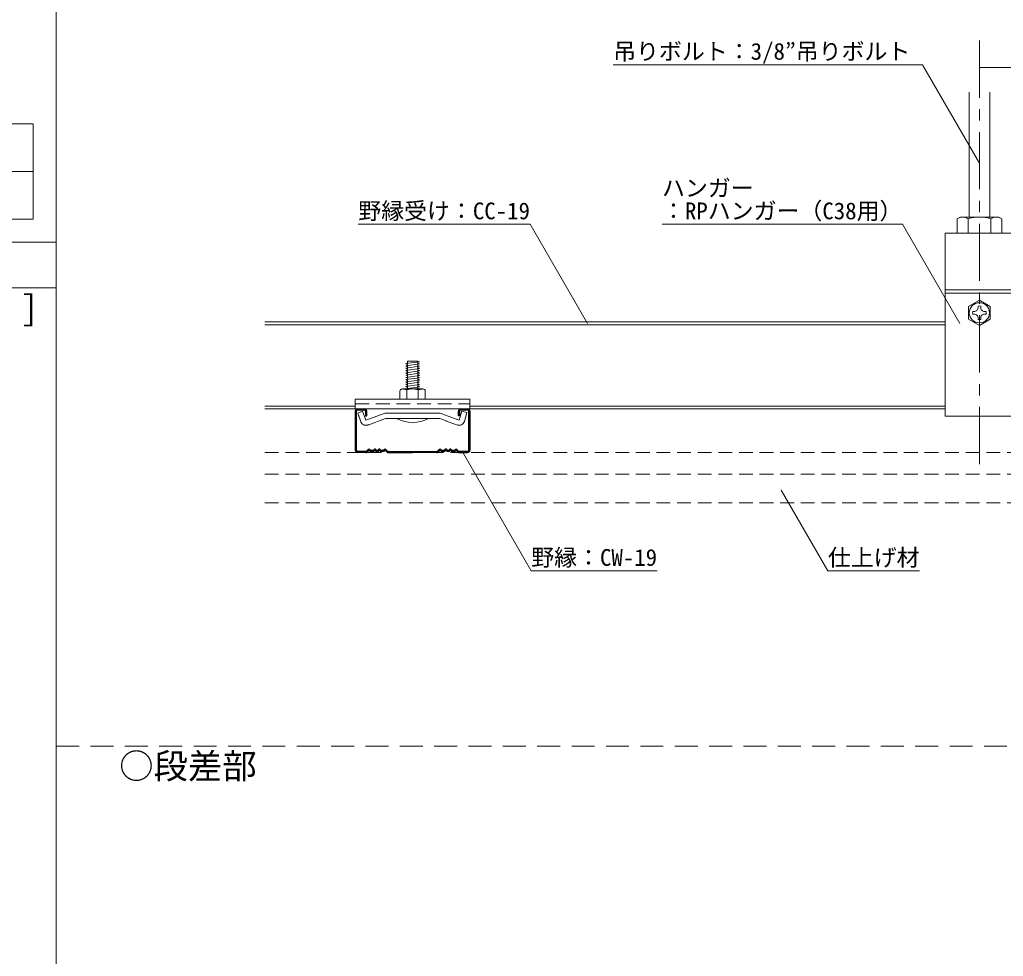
# Model space of a CAD drawing. Units: millimetres on the paper, enlarged 30 times, with parts at other scales. Extents: x -5790 to 5910, y -4184 to 4114.
# Drawn here: x 1987 to 4563, y -1687 to 767 of the extents above; entities that cross this region are included whole.
import ezdxf
from ezdxf.enums import TextEntityAlignment as Align

# ---------------------------------------------------------------- set-up
doc = ezdxf.new("R2010")
doc.units = ezdxf.units.MM
doc.header["$LTSCALE"] = 30
for name, pattern in [('CHAIN1', [8, 5, -1, 1, -1]), ('DASHED1', [1.8, 1.2, -0.6]), ('DASHED2', [3, 2, -1])]:
    doc.linetypes.add(name, pattern=pattern)
for name, color, linetype, lineweight in [('1-0_中心線', 4, 'CHAIN1', 9), ('1-1_吊り材', 7, 'Continuous', 18), ('1-2_野縁受け', 3, 'Continuous', 18), ('1-3_野縁', 2, 'Continuous', 25), ('1-5_寸法', 4, 'Continuous', 9), ('1-6_文字', 7, 'Continuous', 18), ('1-A_クリップ', 7, 'Continuous', 18), ('1-B_ビス', 3, 'Continuous', 18), ('1-C_パネル', 7, 'DASHED1', 18), ('4-6_文字', 7, 'Continuous', 18), ('F-2', 3, 'Continuous', 18), ('F-6_文字', 7, 'Continuous', 18)]:
    doc.layers.add(name, color=color, linetype=linetype, lineweight=lineweight)
doc.styles.add('ＭＳ ゴシック', font='')
doc.styles.get('ＭＳ ゴシック').set_extended_font_data('MS Gothic')

msp = doc.modelspace()

# ---------------------------------------------------------------- linework, layer by layer
at = {"layer": '1-0_中心線'}
msp.add_line((4500.8, 712.28), (4500.8, -397.78), dxfattribs=at)
at = {"layer": '1-1_吊り材'}
for p, q in [((4473.8, 576.74), (4473.8, 249.72)), ((4527.8, 576.74), (4527.8, 249.72)), ((4449.87, 249.72), (4442, 245.17)), ((4442, 207.72), (4442, 245.17)), ((4449.87, 249.72), (4551.72, 249.72)), ((4471.4, 207.72), (4471.4, 245.17)), ((4530.2, 207.72), (4530.2, 245.17)), ((4551.72, 249.72), (4559.6, 245.17)), ((4559.6, 207.72), (4559.6, 245.17)), ((4410.8, -272.28), (4410.8, 207.72)), ((4442, 207.72), (4559.6, 207.72)), ((4410.8, 58.92), (4590.8, 58.92)), ((4410.8, 50.62), (4590.8, 50.62)), ((4590.8, -272.28), (4410.8, -272.28))]:
    msp.add_line(p, q, dxfattribs=at)
at = {"layer": '1-1_吊り材', "color": 4, "lineweight": 9}
for p, q in [((4500.51, 31.92), (4471.93, 15.42)), ((4500.51, 31.92), (4529.09, 15.42)), ((4471.93, 15.42), (4471.93, -17.58)), ((4482.87, 2.52), (4486.4, 2.52)), ((4496.91, 16.55), (4496.91, 13.22)), ((4504.11, 16.55), (4504.11, 11.66)), ((4504.11, 16.55), (4504.11, 13.22)), ((4518.14, 2.52), (4514.62, 2.52)), ((4529.09, 15.42), (4529.09, -17.58)), ((4500.51, -34.08), (4471.93, -17.58)), ((4482.87, -4.68), (4486.4, -4.68)), ((4496.91, -18.72), (4496.91, -15.38)), ((4500.51, -34.08), (4529.09, -17.58)), ((4504.11, -18.72), (4504.11, -13.83)), ((4504.11, -18.72), (4504.11, -15.38)), ((4518.14, -4.68), (4514.62, -4.68))]:
    msp.add_line(p, q, dxfattribs=at)
at = {"layer": '1-1_吊り材'}
msp.add_lwpolyline([(4410.8, 207.72), (4590.8, 207.72), (4590.8, -272.28)], dxfattribs=at)
at = {"layer": '1-1_吊り材', "color": 4, "lineweight": 9}
msp.add_circle((4500.51, -1.08), 26.4, dxfattribs=at)
at = {"layer": '1-1_吊り材'}
for centre, radius, start, end in [((4461.21, 209.09), 40.88, 96.34294, 118.04132), ((4455.7, 220.46), 29.27, 57.57118, 88.04459), ((4500.8, 152.42), 97.3, 72.41205, 107.58797), ((4545.9, 220.46), 29.27, 91.95543, 122.42883), ((4540.38, 209.09), 40.88, 61.95869, 83.65707)]:
    msp.add_arc(centre, radius, start, end, dxfattribs=at)
at = {"layer": '1-1_吊り材', "color": 4, "lineweight": 9}
for centre, radius, start, end in [((4500.51, -1.08), 18, 168.46304, 191.51331), ((4487.35, 12.1), 9.63, 264.363, 6.67345), ((4500.51, -1.08), 18, 78.46304, 101.53696), ((4513.67, 12.1), 9.63, 173.32655, 275.637), ((4500.51, -1.08), 18, 348.48669, 11.53696), ((4487.35, -14.26), 9.63, 353.32655, 95.637), ((4500.51, -1.08), 18, 258.46304, 281.53696), ((4513.67, -14.26), 9.63, 84.363, 186.67345)]:
    msp.add_arc(centre, radius, start, end, dxfattribs=at)
at = {"layer": '1-2_野縁受け'}
for p, q in [((2629.02, -25.08), (4410.8, -25.08)), ((2629.02, -32.28), (4410.8, -32.28)), ((2629.02, -245.88), (2866.01, -245.88)), ((2629.02, -253.08), (2866.01, -253.08)), ((3166.01, -245.88), (4410.8, -245.88)), ((3166.01, -253.08), (4410.8, -253.08))]:
    msp.add_line(p, q, dxfattribs=at)
at = {"layer": '1-3_野縁'}
for p, q in [((2872.01, -253.08), (2890.01, -253.08)), ((2890.01, -256.08), (2872.01, -256.08)), ((3142.01, -253.08), (3160.01, -253.08)), ((3160.01, -256.08), (3142.01, -256.08)), ((2866.01, -259.08), (2866.01, -360.82)), ((2869.01, -361.08), (2869.01, -259.08)), ((2893.01, -259.08), (2893.01, -271.08)), ((2893.01, -271.08), (2896.01, -271.08)), ((2896.01, -271.08), (2896.01, -259.08)), ((3136.01, -271.08), (3136.01, -259.08)), ((3139.01, -271.08), (3136.01, -271.08)), ((3139.01, -259.08), (3139.01, -271.08)), ((3163.01, -361.08), (3163.01, -259.08)), ((3166.01, -259.08), (3166.01, -360.82)), ((2899.93, -358.96), (2895.69, -363.2)), ((2895.69, -363.2), (2899.93, -358.96)), ((2946.17, -358.96), (2950.42, -363.2)), ((3085.93, -358.96), (3081.69, -363.2)), ((3132.18, -358.96), (3136.42, -363.2)), ((3136.42, -363.2), (3132.18, -358.96)), ((2872.01, -364.08), (2893.57, -364.08)), ((2893.57, -364.08), (2872.05, -364.08)), ((2893.57, -367.08), (2872.05, -367.08)), ((2893.57, -367.08), (2872.05, -367.08)), ((2902.05, -361.08), (2897.81, -365.33)), ((2902.05, -361.08), (2897.81, -365.33)), ((2944.05, -361.08), (2948.3, -365.33)), ((2952.44, -367.08), (3015.96, -367.08)), ((2952.54, -364.08), (3079.57, -364.08)), ((3079.48, -367.08), (3015.96, -367.08)), ((3088.06, -361.08), (3083.81, -365.33)), ((3130.06, -361.08), (3134.3, -365.33)), ((3130.06, -361.08), (3134.3, -365.33)), ((3138.54, -364.08), (3160.06, -364.08)), ((3160.01, -364.08), (3138.54, -364.08)), ((3138.54, -367.08), (3160.06, -367.08)), ((3138.54, -367.08), (3160.06, -367.08))]:
    msp.add_line(p, q, dxfattribs=at)
for centre, radius, start, end in [((2872.01, -259.08), 6, 90.00299, 180.00299), ((2872.01, -259.08), 3, 90, 180), ((2890.01, -259.08), 6, 0.00299, 90.00299), ((2890.01, -259.08), 3, 0.00699, 90), ((3142.01, -259.08), 6, 89.99699, 179.99699), ((3142.01, -259.08), 3, 90, 180), ((3160.01, -259.08), 6, 359.99699, 89.99699), ((3160.01, -259.08), 3, 0, 90), ((2902.05, -361.08), 3, 46.39717, 135), ((2909.55, -353.21), 7.88, 226.39717, 313.60281), ((2917.05, -361.08), 3, 36.86989, 133.60281), ((2923.05, -356.58), 4.5, 216.86989, 323.1301), ((2929.05, -361.08), 3, 46.39717, 143.1301), ((2929.05, -361.08), 3, 36.86989, 143.1301), ((2936.55, -353.21), 7.88, 226.39717, 313.60281), ((2944.05, -361.08), 3, 44.99998, 133.60281), ((3088.06, -361.08), 3, 46.39719, 135.00002), ((3095.56, -353.21), 7.88, 226.39719, 313.60283), ((3103.06, -361.08), 3, 36.8699, 143.13011), ((3103.06, -361.08), 3, 36.8699, 133.60283), ((3109.06, -356.58), 4.5, 216.8699, 323.13011), ((3115.06, -361.08), 3, 46.39719, 143.13011), ((3122.56, -353.21), 7.88, 226.39719, 313.60283), ((3130.06, -361.08), 3, 45, 133.60283), ((2872, -361.08), 6, 177.476, 270), ((2872, -361.08), 6, 177.476, 270), ((2872.01, -361.08), 3, 180, 270), ((2893.57, -361.08), 3, 270, 314.99998), ((2893.57, -361.08), 3, 269.99998, 314.99998), ((2893.57, -361.08), 6, 270, 315), ((2893.57, -361.08), 6, 270, 314.99998), ((2909.55, -353.21), 10.88, 226.39717, 313.60281), ((2923.05, -356.58), 7.5, 216.86989, 323.1301), ((2936.55, -353.21), 10.88, 226.39717, 313.60281), ((2952.54, -361.08), 6, 225, 270), ((2952.54, -361.08), 3, 225, 270), ((3079.57, -361.08), 3, 270, 315), ((3079.57, -361.08), 6, 270, 315), ((3095.56, -353.21), 10.88, 226.39719, 313.60283), ((3109.06, -356.58), 7.5, 216.8699, 323.13011), ((3122.56, -353.21), 10.88, 226.39719, 313.60283), ((3138.54, -361.08), 6, 225, 270), ((3138.54, -361.08), 6, 225.00002, 270), ((3138.54, -361.08), 3, 225.00002, 270), ((3138.54, -361.08), 3, 225, 270), ((3160.01, -361.08), 3, 270, 0), ((3160.02, -361.08), 6, 270, 2.524), ((3160.02, -361.08), 6, 269.99997, 2.524)]:
    msp.add_arc(centre, radius, start, end, dxfattribs=at)
at = {"layer": '1-5_寸法'}
msp.add_line((4500.8, 641.13), (5400.8, 641.13), dxfattribs=at)
at = {"layer": '1-6_文字'}
for p, q in [((3541.4, 648.45), (4351.4, 648.45)), ((4351.4, 648.45), (4501.4, 388.65)), ((2873.85, 230.58), (3323.85, 230.58)), ((3323.85, 230.58), (3473.85, -29.23)), ((3669.26, 230.58), (4299.26, 230.58)), ((4299.26, 230.58), (4449.26, -29.23)), ((3326.76, -677.17), (3146.76, -365.4)), ((4103.69, -677.17), (3981.64, -465.78)), ((3326.76, -677.17), (3656.76, -677.17)), ((4103.69, -677.17), (4343.69, -677.17))]:
    msp.add_line(p, q, dxfattribs=at)
at = {"layer": '1-A_クリップ'}
for p, q in [((2866.01, -227.28), (2866.01, -253.08)), ((2866.01, -227.28), (3166.01, -227.28)), ((3166.01, -253.08), (3166.01, -227.28)), ((2866.01, -253.08), (3166.01, -253.08)), ((2883.82, -252.97), (2874.82, -252.97)), ((2885.26, -259.02), (2872.29, -263.74)), ((2885.26, -259.02), (2872.29, -263.74)), ((2880.69, -286.81), (2872.29, -263.74)), ((2879.46, -283.43), (2872.29, -263.74)), ((2893.87, -282.69), (2885.26, -259.02)), ((2893.87, -282.69), (2885.26, -259.02)), ((2944.05, -264.42), (2893.87, -282.69)), ((2898.48, -295.03), (2944.66, -278.22)), ((2944.05, -264.42), (3016.01, -264.42)), ((2948.73, -278.22), (2944.66, -278.22)), ((3016.01, -278.22), (2948.73, -278.22)), ((3087.97, -264.42), (3016.01, -264.42)), ((3087.97, -264.42), (3016.01, -264.42)), ((3087.97, -264.42), (3016.01, -264.42)), ((3016.01, -278.22), (3083.29, -278.22)), ((3016.01, -278.22), (3074.39, -278.22)), ((3016.01, -278.22), (3070.88, -278.22)), ((3072.94, -278.22), (3083.29, -278.22)), ((3075.88, -278.22), (3087.36, -278.22)), ((3106.82, -285.31), (3087.36, -278.22)), ((3087.97, -264.42), (3132.38, -280.59)), ((3130.62, -279.95), (3138.15, -282.69)), ((3138.15, -282.69), (3144.66, -258.36)), ((3144.66, -258.36), (3157.99, -261.93)), ((3151.64, -285.64), (3157.99, -261.93)), ((3133.54, -295.03), (3102.37, -283.69))]:
    msp.add_line(p, q, dxfattribs=at)
at = {"layer": '1-A_クリップ', "linetype": 'DASHED1'}
msp.add_line((2866.01, -239.28), (3166.01, -239.28), dxfattribs=at)
at = {"layer": '1-A_クリップ', "color": 4, "lineweight": 9}
msp.add_line((3079.37, -278.22), (3069.3, -278.22), dxfattribs=at)
at = {"layer": '1-A_クリップ'}
for centre, start, end in [((2893.66, -282.09), 200, 300), ((3138.31, -282.07), 245, 345)]:
    msp.add_arc(centre, 13.8, start, end, dxfattribs=at)
at = {"layer": '1-B_ビス'}
for p, q in [((3002.51, -128.22), (3029.51, -128.22)), ((3002.51, -200.28), (3002.51, -128.22)), ((3034.01, -129.16), (3029.51, -128.22)), ((3029.51, -200.28), (3029.51, -128.39)), ((3034.01, -135.16), (2998.01, -140.22)), ((2998.01, -140.22), (3002.51, -142.59)), ((3034.01, -141.16), (2998.01, -146.22)), ((2998.01, -146.22), (3002.51, -148.59)), ((3034.01, -147.16), (2998.01, -152.22)), ((2998.01, -152.22), (3002.51, -154.59)), ((3034.01, -153.16), (2998.01, -158.22)), ((3034.01, -135.16), (3029.51, -132.79)), ((3034.01, -141.16), (3029.51, -138.79)), ((3034.01, -147.16), (3029.51, -144.79)), ((3034.01, -153.16), (3029.51, -150.79)), ((2998.01, -158.22), (3002.51, -160.59)), ((3034.01, -159.16), (2998.01, -164.22)), ((2998.01, -164.22), (3002.51, -166.59)), ((3034.01, -165.16), (2998.01, -170.22)), ((2998.01, -170.22), (3002.51, -172.59)), ((3034.01, -171.16), (2998.01, -176.22)), ((2998.01, -176.22), (3002.51, -178.59)), ((3034.01, -177.16), (2998.01, -182.22)), ((3034.01, -159.16), (3029.51, -156.79)), ((3034.01, -165.16), (3029.51, -162.79)), ((3034.01, -171.16), (3029.51, -168.79)), ((3034.01, -177.16), (3029.51, -174.79)), ((2987.02, -201.28), (2984.21, -202.69)), ((2987.02, -201.28), (2984.21, -202.69)), ((2989.01, -200.28), (3043.01, -200.28)), ((2991.17, -200.82), (3001.01, -203.29)), ((2991.17, -200.82), (3001.01, -203.29)), ((2998.01, -182.22), (3002.51, -184.59)), ((3034.01, -183.16), (2998.01, -188.22)), ((2998.01, -188.22), (3002.51, -190.59)), ((3034.01, -189.16), (2998.01, -194.22)), ((2998.01, -194.22), (3002.51, -196.59)), ((2998.01, -194.22), (3002.51, -196.59)), ((3034.01, -195.16), (2998.01, -200.22)), ((3034.01, -195.16), (2998.01, -200.22)), ((3001.01, -203.29), (3001.01, -203.38)), ((3001.01, -203.38), (3001.01, -227.28)), ((3029.34, -202.64), (3031.01, -203.24)), ((3029.34, -202.64), (3031.01, -203.24)), ((3034.01, -183.16), (3029.51, -180.79)), ((3034.01, -189.16), (3029.51, -186.79)), ((3034.01, -195.16), (3029.51, -192.79)), ((3034.01, -195.16), (3029.51, -192.79)), ((3032.34, -200.28), (3029.51, -198.79)), ((3032.34, -200.28), (3029.51, -198.79)), ((3040.88, -200.81), (3031.01, -203.24)), ((3040.88, -200.81), (3031.01, -203.24)), ((3031.01, -203.24), (3031.01, -227.28)), ((3044.97, -201.25), (3047.77, -202.63)), ((3044.97, -201.25), (3047.77, -202.63)), ((2983.01, -206.28), (2983.01, -227.28)), ((2983.01, -227.28), (3049.01, -227.28)), ((3049.01, -206.28), (3049.01, -227.28)), ((3058.01, -278.22), (2974.01, -278.22))]:
    msp.add_line(p, q, dxfattribs=at)
msp.add_lwpolyline([(3034.01, -129.16), (2998.01, -134.22), (3002.51, -136.59)], dxfattribs=at)
for centre, radius, start, end in [((2989.01, -206.28), 6, 90, 180), ((2989.71, -206.64), 6, 75.94201, 116.60205), ((2989.71, -206.64), 6, 75.94201, 116.60205), ((3016.01, -239.29), 39, 70.01815, 112.61985), ((3016.01, -239.29), 39, 70.01815, 112.61985), ((3042.32, -206.63), 6, 63.73468, 103.86023), ((3042.32, -206.63), 6, 63.73468, 103.86023), ((3043.01, -206.28), 6, 0, 90), ((3016.01, -194.22), 93.92, 243.43494, 296.56505)]:
    msp.add_arc(centre, radius, start, end, dxfattribs=at)
at = {"layer": '1-C_パネル'}
for p, q in [((2629.02, -424.08), (5040.8, -424.08)), ((2629.02, -499.08), (5040.8, -499.08))]:
    msp.add_line(p, q, dxfattribs=at)
msp.add_lwpolyline([(2629.02, -367.08), (5040.8, -367.08), (5040.8, -499.08)], dxfattribs=at)
at = {"layer": '4-6_文字'}
for p, q in [((437.19, 368.86), (2022.69, 368.86)), ((437.19, 243.86), (2022.69, 243.86))]:
    msp.add_line(p, q, dxfattribs=at)
msp.add_lwpolyline([(2022.69, 243.86), (2022.69, 493.86), (437.19, 493.86)], dxfattribs=at)
at = {"layer": 'F-2'}
for p, q in [((2082.69, 3783.86), (2082.69, -3656.14)), ((-5790.28, 183.86), (2082.69, 183.86)), ((-5790.28, 63.86), (2082.69, 63.86))]:
    msp.add_line(p, q, dxfattribs=at)
at = {"layer": 'F-2', "linetype": 'DASHED2'}
msp.add_line((2082.69, -1136.14), (5909.72, -1136.14), dxfattribs=at)

# ---------------------------------------------------------------- texts
at = {"layer": '1-6_文字', "color": 4, "style": 'ＭＳ ゴシック'}
for s, p in [('吊りボルト：3/8”吊りボルト', (3541.4, 648.45)), ('ハンガー', (3669.26, 290.58)), ('野縁受け：CC-19', (2873.85, 230.58)), ('：RPハンガー（C38用）', (3669.26, 230.58)), ('野縁：CW-19', (3326.76, -677.17)), ('仕上げ材', (4103.69, -677.17))]:
    msp.add_text(s, height=43.99, dxfattribs=at).set_placement(p, align=Align.BOTTOM_LEFT)
at = {"layer": 'F-6_文字', "style": 'ＭＳ ゴシック'}
for s, p in [('[ 単位:mm,縮尺:1/20 ] ', (1092.69, -41.14)), ('\u3000○段差部', (2157.69, -1241.14))]:
    msp.add_text(s, height=65.98, dxfattribs=at).set_placement(p, align=Align.BOTTOM_LEFT)

doc.saveas('drawing.dxf')
